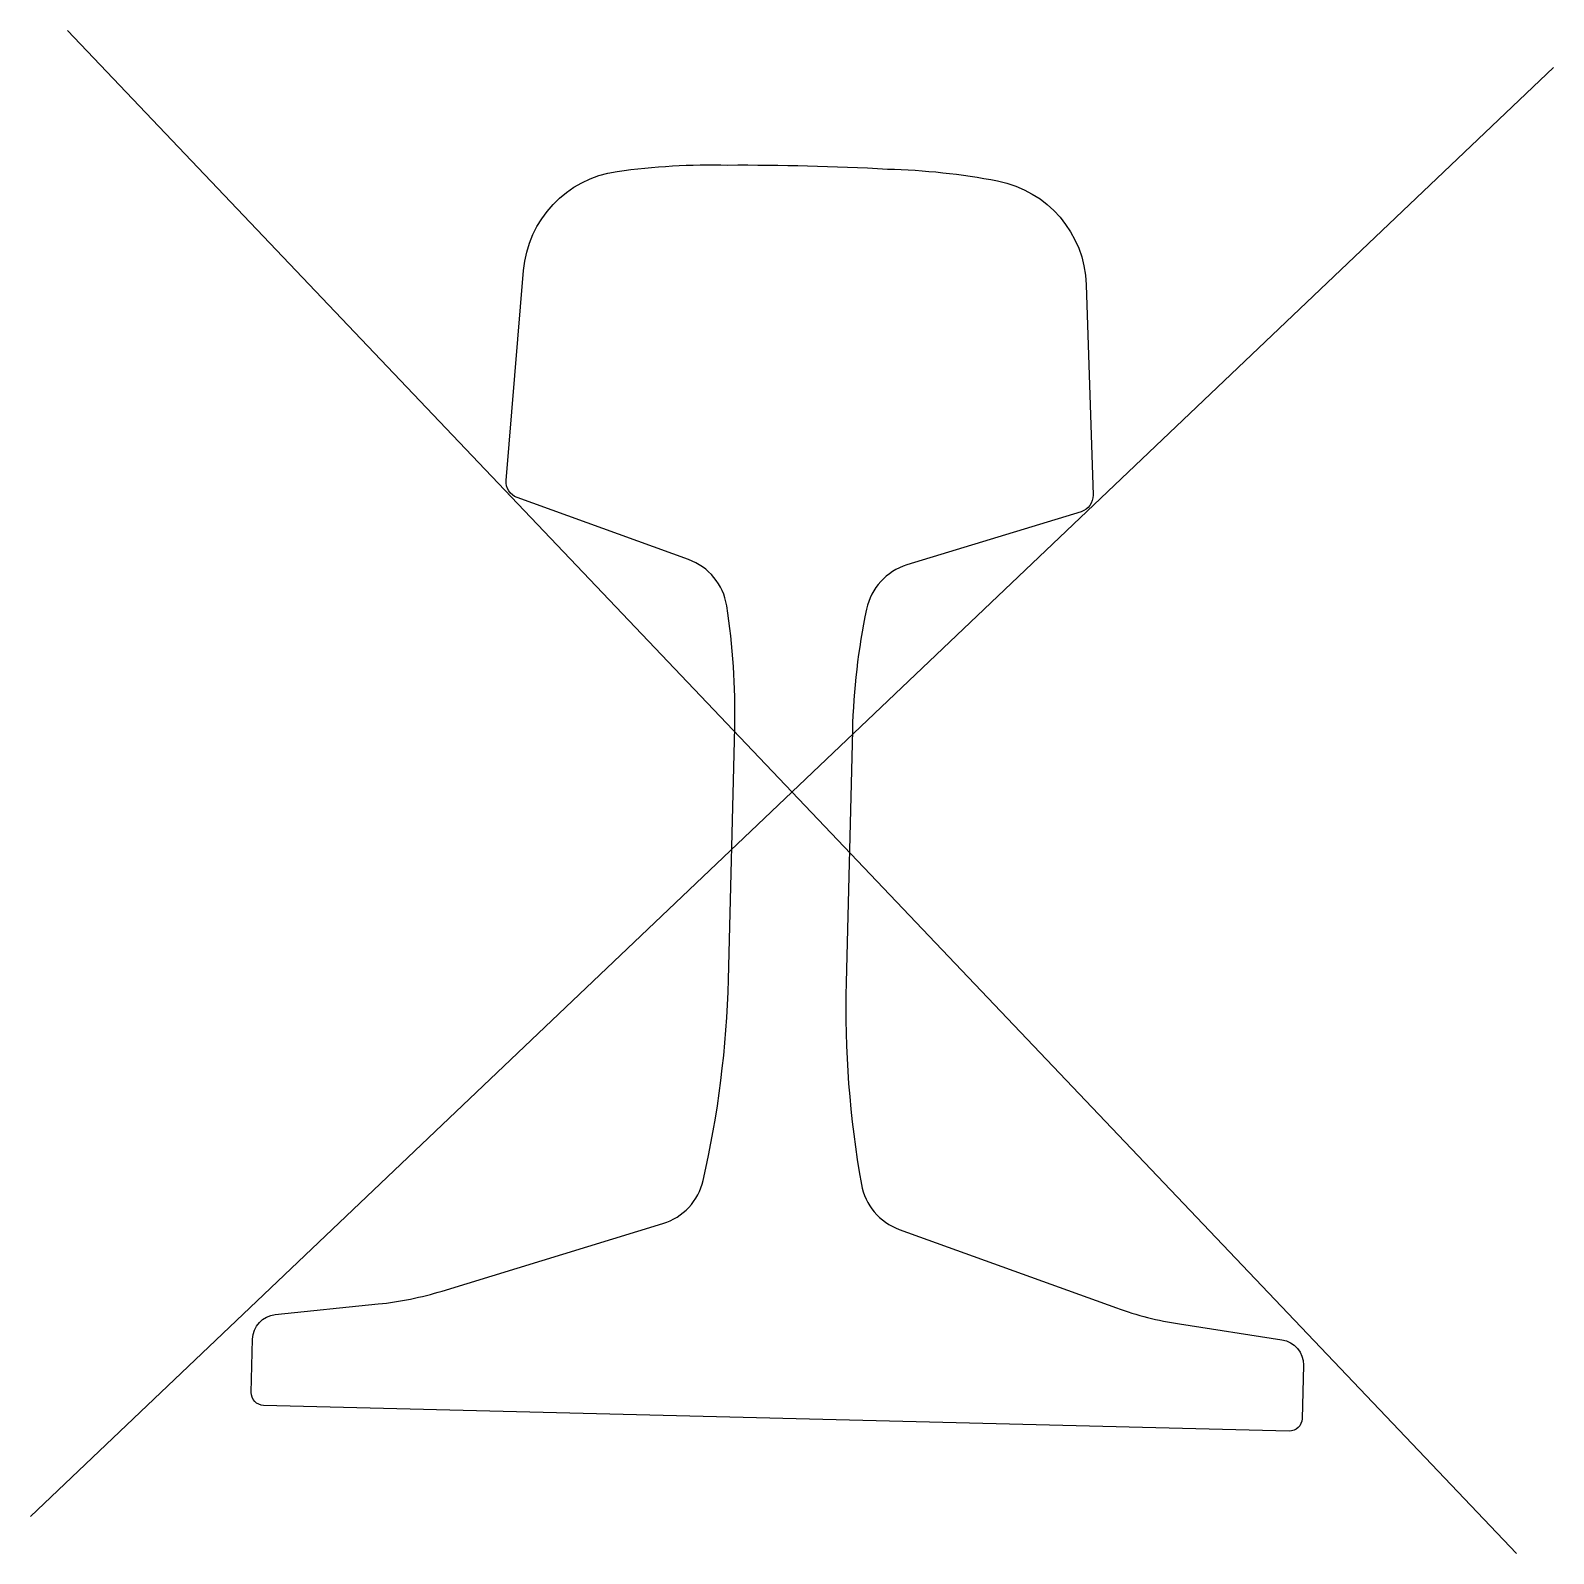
# Model space of a CAD drawing. Header units: metres. Extents: x -0.089 to 0.092, y -0.016 to 0.165.
import ezdxf

# ---------------------------------------------------------------- set-up
doc = ezdxf.new("R2010")
doc.units = ezdxf.units.M
doc.header["$MEASUREMENT"] = 0

msp = doc.modelspace()

# ---------------------------------------------------------------- linework, layer by layer
for p, q in [((0.08801363932917786, -0.01609302806462986), (-0.0842898021831099, 0.165046487345514)), ((-0.08870783913203793, -0.01167499111570164), (0.09243167627810567, 0.1606284503965857)), ((-0.03213424037145123, 0.111536313812866), (-0.03006681859241471, 0.1364855474640272)), ((0.03684927340103641, 0.1348126451779744), (0.03766743001593605, 0.1097912720848463)), ((-0.01043827029810891, 0.1021231037784955), (-0.03082090596602902, 0.1094902416874311)), ((0.03625349654509082, 0.1078133815933607), (0.01552819644166484, 0.1014739420820615)), ((-0.005698219594821786, 0.05215870295061086), (-0.004948453855976914, 0.08214933238519644)), ((0.009047173204555658, 0.0817994416762731), (0.008297407465710786, 0.05180881224168752)), ((-0.03973976552234636, 0.01512941954626058), (-0.01348375974343762, 0.02315811220897649)), ((0.01462409793092265, 0.02245541576637243), (0.04044614979876533, 0.013124751608505)), ((-0.0595923797910069, 0.01232921520961736), (-0.04733779300497518, 0.01359157059682821)), ((0.04795778203262344, 0.01120919118417714), (0.06013401155425564, 0.009336055438651784)), ((-0.06244298961506829, 0.003061543445720418), (-0.06228402878092275, 0.009419976751937611)), ((0.06267692701770321, 0.006295952837600453), (0.06251796618355766, -6.248046861674084e-05)), ((0.06098094643400637, -0.001524523656501515), (-0.06098094643400655, 0.001524523656501515))]:
    msp.add_line(p, q)
at = {"extrusion": (0, 0, -1)}
for centre, radius, start, end in [((0.007776331526503418, 0.06906547043813681), 0.08000000000000002, 81.99110729613322, 91.43209618502215), ((0.003773820859656189, -0.1509528346251109), 0.3, 89.61742674057768, 93.24676587903906), ((-0.01121773375822559, 0.06859061882986044), 0.08000000000000002, 91.43209618502212, 100.873085073911), ((0.01711122771845803, 0.1354119828750036), 0.013, 4.736990629466545, 81.99110729613322), ((-0.02385622219993129, 0.1343877966214559), 0.013, 100.873085073911, 178.1272017405777), ((0.03014107388006196, 0.1113711516071699), 0.002000000000000002, 289.871835073911, 4.737048962799897), ((-0.03566850047065272, 0.1097259122539899), 0.001999999999999997, 178.1271434072443, 252.9923572961332), ((0.05928496576593862, 0.009345003287925466), 0.003, 1.432096185022108, 84.11854062946655), ((-0.05967786415173069, 0.006370932500495655), 0.003000000000000012, 98.74565174057766, 181.4320961850221), ((0.06094345815227971, 0.00302405516399358), 0.001500000000000001, 271.4320961850221, 1.432096185022115), ((-0.06101843472076908, -2.499218688990368e-05), 0.001500000000000001, 181.4320961850221, 271.4320961850221)]:
    msp.add_arc(centre, radius, start, end, dxfattribs=at)
for centre, radius, start, end in [((-0.01281770896659837, 0.09553992639078115), 0.007000000000000013, 8.977353814977894, 70.12804270386684), ((0.01757570939017787, 0.09478009090913747), 0.007000000000000015, 107.007764926089, 168.1584538149779), ((-0.08492346556232915, 0.08414870766891454), 0.08000000000000002, 358.567903814978, 8.977353814977894), ((0.0890221849109079, 0.07980006639255499), 0.08000000000000002, 168.1584538149779, 178.5679038149779), ((-0.1256607371543501, 0.05515776590599035), 0.1200000000000001, 347.0592371483112, 358.567903814978), ((0.1282599250252391, 0.04880974934591268), 0.1200000000000001, 178.5679038149778, 190.0765704816444), ((-0.01553069762633786, 0.02985214607013677), 0.007000000000000013, 287.0028510372001, 347.0592371483112), ((0.01700297138346687, 0.02903880433334325), 0.007000000000000015, 190.0765704816446, 250.1329565927556), ((-0.05143656472609982, 0.05338102195753072), 0.04, 275.8813788149779, 287.002889926089), ((0.05403960554553523, 0.05074413476480458), 0.04000000000000001, 250.133089926089, 261.2545121483113)]:
    msp.add_arc(centre, radius, start, end)

doc.saveas('drawing.dxf')
